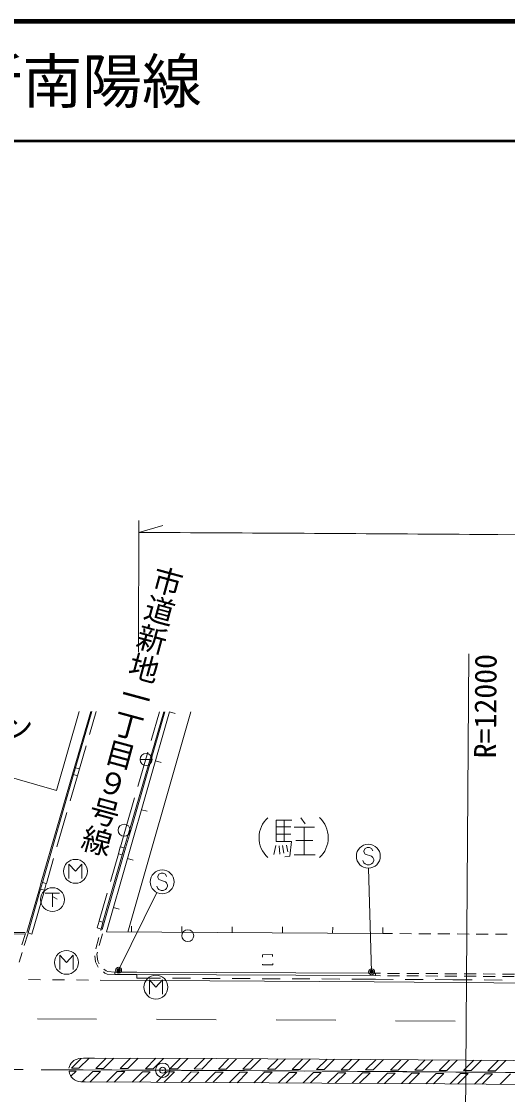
# Model space of a CAD drawing. Units: millimetres, scale not verified. Extents: x 40000 to 680000, y 20000 to 380000.
# Drawn here: x 256658 to 297300, y 290193 to 380000 of the extents above; entities that cross this region are included whole.
import ezdxf
from ezdxf.enums import TextEntityAlignment as Align

# ---------------------------------------------------------------- set-up
doc = ezdxf.new("R2010")
doc.units = ezdxf.units.MM
doc.header["$LTSCALE"] = 1000
doc.header["$PDMODE"] = 32
doc.header["$PDSIZE"] = 500
doc.linetypes.add('CHAIN', pattern=[18.5, 12, -1.5, 3.5, -1.5])
for name, color, linetype, lineweight in [('M-BGD', 7, 'Continuous', 13), ('M-BGD-EXST', 7, 'Continuous', 13), ('M-BMK', 2, 'CHAIN', 13), ('M-BMK-SRVR', 3, 'Continuous', 13), ('M-STR-HTXT', 7, 'Continuous', 13), ('M-STR-STRC', 7, 'Continuous', 13), ('M-TTL', 2, 'Continuous', 140), ('M-TTL-LINE', 7, 'Continuous', 50)]:
    doc.layers.add(name, color=color, linetype=linetype, lineweight=lineweight)
doc.layers.add('M-BMK-HTXT', color=7, linetype='Continuous')
doc.layers.add('M-TTL-TXT', color=7, linetype='Continuous')
doc.styles.add('@ＭＳ ゴシック', font='')
doc.styles.add('ＭＳ ゴシック', font='')
doc.styles.get('@ＭＳ ゴシック').set_extended_font_data('@MS Gothic')
doc.styles.get('ＭＳ ゴシック').set_extended_font_data('MS Gothic')

msp = doc.modelspace()

# ---------------------------------------------------------------- linework, layer by layer
at = {"layer": 'M-BGD'}
for p, q in [((262446, 322255), (260922, 316997)), ((262899, 322253), (262344, 320333)), ((270817, 322215), (265564, 303787)), ((267505, 319821), (268200, 322228)), ((269025, 322224), (269506, 322087)), ((262066, 319372), (261511, 317452)), ((266396, 315978), (267228, 318860)), ((266576, 318233), (267576, 318233)), ((267856, 318129), (268336, 317992)), ((260922, 316997), (258314, 307971)), ((261344, 316874), (260734, 314764)), ((265424, 312609), (266119, 315017)), ((260457, 313803), (259624, 310921)), ((266686, 314034), (267167, 313897)), ((264927, 310928), (265424, 312609)), ((279268, 313167), (277957, 313167)), ((277957, 313167), (277957, 311372)), ((277957, 312593), (279186, 312593)), ((278613, 313167), (278613, 311372)), ((279473, 312560), (281153, 312560)), ((280014, 313347), (280391, 312855)), ((280301, 312560), (280301, 310249)), ((277957, 311987), (279178, 311987)), ((265184, 310223), (265349, 310804)), ((277924, 311036), (277768, 310274)), ((277957, 311372), (279227, 311372)), ((278211, 310995), (278260, 310315)), ((278473, 311036), (278604, 310388)), ((278826, 311077), (278940, 310495)), ((279227, 311372), (279088, 310151)), ((279596, 311446), (281031, 311446)), ((259346, 309960), (258737, 307849)), ((263569, 304598), (265184, 310223)), ((264092, 308013), (264761, 310344)), ((265517, 309940), (265997, 309802)), ((279088, 310151), (278670, 310077)), ((279449, 310249), (281203, 310249)), ((258160, 307400), (257112, 303744)), ((258583, 307279), (257535, 303623)), ((258313, 307970), (258159, 307399)), ((263146, 304720), (263816, 307051)), ((264347, 305845), (264828, 305707)), ((263408, 304018), (263569, 304599)), ((256973, 303627), (255973, 303634)), ((256974, 303747), (255974, 303754)), ((256985, 303678), (256695, 302721)), ((257176, 303620), (256886, 302663)), ((257208, 303717), (257176, 303620)), ((257208, 303717), (257535, 303623)), ((263163, 302675), (263423, 303640)), ((263293, 303924), (263301, 303954)), ((263301, 303954), (263312, 304044)), ((265864, 303786), (265867, 304286)), ((270068, 303763), (270071, 304263)), ((274272, 303740), (274275, 304240)), ((278476, 303717), (278478, 304217)), ((282679, 303694), (282682, 304194)), ((286883, 303671), (286886, 304171)), ((287684, 303666), (286883, 303671)), ((289284, 303656), (288284, 303662)), ((290884, 303646), (289884, 303652)), ((292484, 303636), (291484, 303642)), ((294084, 303626), (293084, 303632)), ((295684, 303616), (294684, 303622)), ((297284, 303606), (296284, 303612)), ((262876, 302379), (263137, 303345)), ((256712, 302089), (256466, 301279)), ((262846, 301300), (262781, 301796)), ((262964, 301938), (263007, 302096)), ((263040, 301363), (262964, 301938)), ((276801, 301896), (277657, 301903)), ((276803, 301694), (276801, 301896)), ((277657, 301903), (277658, 301759)), ((263083, 300860), (262846, 301300)), ((263162, 301137), (263040, 301363)), ((276807, 301051), (276807, 301094)), ((277664, 301058), (276807, 301051)), ((277663, 301159), (277664, 301058)), ((263625, 300362), (263513, 300452)), ((263729, 300535), (263541, 300687)), ((263820, 300279), (263625, 300362)), ((263866, 300477), (263729, 300535)), ((264464, 300245), (263820, 300279)), ((264474, 300444), (263866, 300477)), ((266305, 300443), (264464, 300445)), ((266304, 300243), (266303, 299943)), ((286265, 300342), (266305, 300443)), ((286264, 300142), (286265, 300342)), ((286669, 300140), (286264, 300142)), ((286671, 300340), (286265, 300342)), ((288269, 300130), (287269, 300136)), ((288271, 300330), (287271, 300336)), ((289869, 300120), (288869, 300126)), ((289871, 300320), (288871, 300326)), ((291469, 300110), (290469, 300117)), ((291471, 300310), (290471, 300317)), ((292736, 300103), (292069, 300107)), ((292738, 300303), (292071, 300307)), ((293069, 300100), (292736, 300103)), ((293071, 300300), (292738, 300303)), ((294669, 300089), (293669, 300096)), ((294671, 300289), (293671, 300296)), ((296269, 300077), (295269, 300084)), ((296271, 300277), (295271, 300284)), ((297869, 300065), (296869, 300072)), ((297871, 300265), (296871, 300272)), ((268283, 299933), (266303, 299943)), ((270783, 299920), (269283, 299928)), ((273283, 299908), (271783, 299915)), ((275783, 299895), (274283, 299903)), ((278283, 299882), (276783, 299890)), ((280783, 299870), (279283, 299877)), ((283283, 299857), (281783, 299865)), ((286263, 299842), (284283, 299852)), ((287748, 299833), (286262, 299842)), ((290248, 299818), (288748, 299827)), ((292734, 299803), (291248, 299812)), ((294351, 299791), (292734, 299803)), ((296851, 299772), (295351, 299783))]:
    msp.add_line(p, q, dxfattribs=at)
for points in [[(261489, 322259), (259585, 315643), (243115, 320382)], [(262550, 322254), (261018, 316969), (258410, 307943), (258256, 307373), (257208, 303717)], [(263312, 304044), (263473, 304626), (265088, 310250), (265253, 310831), (265751, 312514), (268553, 322227)], [(286883, 303671), (263762, 303797), (269025, 322224)], [(265349, 310803), (265847, 312486), (268657, 322226)], [(286264, 300142), (266304, 300243), (264464, 300245), (264464, 300445)]]:
    msp.add_lwpolyline(points, dxfattribs=at)
for points in [[(261509, 317453), (261342, 316875), (261018, 316969), (261185, 317546)], [(264759, 310342), (264924, 310924), (265253, 310831), (265088, 310249)], [(258727, 307854), (258574, 307287), (258256, 307373), (258409, 307940)], [(262987, 304134), (263148, 304716), (263473, 304626), (263312, 304044)]]:
    msp.add_lwpolyline(points, close=True, dxfattribs=at)
for centre in [(267076, 318233), (265241, 312315), (270566, 303489)]:
    msp.add_circle(centre, 500, dxfattribs=at)
for centre, radius, start, end in [((278750, 311700), 2228, 131.69789, 228.01917), ((280028, 311692), 2282, 312.86378, 47.4164)]:
    msp.add_arc(centre, radius, start, end, dxfattribs=at)
at = {"layer": 'M-BGD-EXST'}
for p, q in [((260618, 308274), (260618, 309474)), ((260618, 309474), (261168, 308874)), ((261168, 308874), (261718, 309474)), ((261718, 309474), (261718, 308274)), ((258651, 307056), (259851, 307056)), ((259251, 307056), (259251, 305906)), ((259251, 306756), (259651, 306556)), ((259875, 300654), (259875, 301854)), ((259875, 301854), (260425, 301254)), ((260425, 301254), (260975, 301854)), ((260975, 301854), (260975, 300654)), ((267352, 298585), (267352, 299785)), ((267352, 299785), (267902, 299185)), ((267902, 299185), (268452, 299785)), ((268452, 299785), (268452, 298585))]:
    msp.add_line(p, q, dxfattribs=at)
for centre in [(261168, 308874), (259251, 306506), (260425, 301254), (267902, 299185)]:
    msp.add_circle(centre, 1000, dxfattribs=at)
at = {"layer": 'M-BMK'}
for centre, radius, start, end in [((214336, -10707640), 11000000, 89.58605, 90.13421), ((380505, 12291760), 12000000, 269.58605, 270.09319)]:
    msp.add_arc(centre, radius, start, end, dxfattribs=at)
at = {"layer": 'M-BMK-SRVR'}
msp.add_circle((268466, 292227), 600, dxfattribs=at)
msp.add_point((268466, 292227), dxfattribs=at)
at = {"layer": 'M-STR-HTXT'}
for p, q in [((266432, 327237), (266484, 338237)), ((266479, 337237), (268482, 337827)), ((293555, 257074), (294061, 327072)), ((285937, 300462), (285689, 309136)), ((264781, 300599), (267982, 307098))]:
    msp.add_line(p, q, dxfattribs=at)
for centre, radius in [((264781, 300599), 150), ((264781, 300599), 120), ((264781, 300599), 90), ((264781, 300599), 60), ((264781, 300599), 30), ((264781, 300599), 20), ((285937, 300462), 150), ((285937, 300462), 120), ((285937, 300462), 90), ((285937, 300462), 60), ((285937, 300462), 30), ((285937, 300462), 20)]:
    msp.add_circle(centre, radius, dxfattribs=at)
for centre, radius, start, end in [((214336, -10707640), 11045000, 89.58605, 89.72951), ((380505, 12291760), 11955000, 269.58605, 269.9467)]:
    msp.add_arc(centre, radius, start, end, dxfattribs=at)
for p in [(264781, 300599), (285937, 300462)]:
    msp.add_point(p, dxfattribs=at)
at = {"layer": 'M-STR-STRC'}
for p, q in [((285388, 310772), (285297, 310590)), ((285570, 310863), (285388, 310772)), ((285751, 310863), (285570, 310863)), ((285933, 310772), (285751, 310863)), ((286024, 310590), (285933, 310772)), ((285297, 310590), (285297, 310499)), ((285297, 310499), (285388, 310317)), ((285388, 310317), (285933, 310135)), ((285933, 310135), (286024, 310044)), ((286024, 310044), (286115, 309863)), ((286115, 309863), (286115, 309772)), ((285297, 309590), (285206, 309772)), ((285388, 309499), (285297, 309590)), ((285570, 309408), (285388, 309499)), ((285751, 309408), (285570, 309408)), ((285933, 309499), (285751, 309408)), ((286024, 309590), (285933, 309499)), ((286115, 309772), (286024, 309590)), ((268151, 308631), (268060, 308449)), ((268060, 308449), (268060, 308359)), ((268060, 308359), (268151, 308177)), ((268333, 308722), (268151, 308631)), ((268151, 308177), (268696, 307995)), ((268514, 308722), (268333, 308722)), ((268696, 308631), (268514, 308722)), ((268787, 308449), (268696, 308631)), ((268060, 307449), (267969, 307631)), ((268151, 307359), (268060, 307449)), ((268333, 307268), (268151, 307359)), ((268514, 307268), (268333, 307268)), ((268696, 307359), (268514, 307268)), ((268696, 307995), (268787, 307904)), ((268787, 307449), (268696, 307359)), ((268787, 307904), (268878, 307722)), ((268878, 307631), (268787, 307449)), ((268878, 307722), (268878, 307631)), ((257257, 299808), (258257, 299801)), ((259257, 299794), (260257, 299787)), ((261257, 299780), (262257, 299773)), ((262937, 296511), (257991, 296536)), ((272925, 296455), (267940, 296495)), ((282932, 296414), (277947, 296454)), ((292918, 296322), (287936, 296356)), ((261655, 293214), (260834, 292393)), ((261851, 293230), (261458, 293197)), ((262317, 293239), (261467, 292389)), ((262757, 293246), (261851, 293230)), ((263736, 293242), (262873, 292380)), ((264370, 293239), (263506, 292376)), ((265779, 293233), (264912, 292367)), ((266413, 293231), (265545, 292363)), ((267896, 293225), (267030, 292354)), ((268529, 293222), (267660, 292350)), ((269933, 293216), (269062, 292341)), ((270566, 293213), (269693, 292337)), ((271971, 293208), (271098, 292331)), ((272603, 293205), (271731, 292329)), ((274006, 293197), (273137, 292324)), ((274637, 293193), (273769, 292322)), ((276040, 293185), (275175, 292317)), ((276671, 293181), (275808, 292315)), ((278111, 293173), (277239, 292310)), ((278747, 293169), (277876, 292308)), ((280161, 293161), (279290, 292299)), ((280797, 293157), (279925, 292295)), ((282210, 293149), (281336, 292284)), ((282846, 293145), (281971, 292280)), ((284259, 293137), (283383, 292269)), ((284895, 293133), (284018, 292265)), ((286308, 293124), (285429, 292254)), ((286943, 293119), (286064, 292250)), ((287512, 292239), (288382, 293108)), ((288144, 292234), (289014, 293103)), ((289550, 292225), (290419, 293093)), ((290183, 292221), (291051, 293088)), ((291589, 292212), (292456, 293078)), ((292222, 292208), (293088, 293073)), ((293628, 292199), (294493, 293062)), ((294261, 292195), (295125, 293058)), ((295667, 292186), (296530, 293047)), ((296300, 292182), (297162, 293042)), ((260639, 292145), (261218, 292141)), ((261218, 292141), (260794, 291717)), ((261467, 292389), (260834, 292393)), ((262624, 292132), (261745, 291254)), ((263257, 292128), (262370, 291242)), ((262624, 292132), (263257, 292128)), ((263506, 292376), (262873, 292380)), ((264663, 292119), (263778, 291235)), ((265296, 292115), (264412, 291232)), ((264663, 292119), (265296, 292115)), ((265545, 292363), (264912, 292367)), ((266782, 292105), (265907, 291225)), ((267413, 292101), (266539, 291222)), ((266782, 292105), (267413, 292101)), ((267660, 292350), (267030, 292354)), ((268815, 292092), (267943, 291216)), ((269446, 292088), (268575, 291213)), ((268815, 292092), (269446, 292088)), ((269693, 292337), (269062, 292341)), ((270850, 292082), (269979, 291206)), ((271483, 292079), (270611, 291203)), ((270850, 292082), (271483, 292079)), ((271731, 292329), (271098, 292331)), ((272889, 292075), (272015, 291197)), ((273521, 292072), (272647, 291194)), ((272889, 292075), (273521, 292072)), ((273769, 292322), (273137, 292324)), ((274927, 292068), (274052, 291187)), ((275560, 292065), (274684, 291185)), ((274927, 292068), (275560, 292065)), ((275808, 292315), (275175, 292317)), ((276987, 292061), (276096, 291179)), ((277625, 292058), (276733, 291176)), ((276987, 292061), (277625, 292058)), ((277876, 292308), (277239, 292310)), ((279039, 292051), (278149, 291170)), ((279674, 292047), (278786, 291167)), ((279039, 292051), (279674, 292047)), ((279925, 292295), (279290, 292299)), ((281086, 292036), (280201, 291161)), ((281721, 292032), (280839, 291159)), ((281086, 292036), (281721, 292032)), ((281971, 292280), (281336, 292284)), ((283132, 292021), (282253, 291152)), ((283767, 292017), (282889, 291147)), ((283132, 292021), (283767, 292017)), ((284018, 292265), (283383, 292269)), ((285178, 292006), (284301, 291138)), ((285813, 292002), (284936, 291134)), ((285178, 292006), (285813, 292002)), ((286064, 292250), (285429, 292254)), ((286394, 291124), (287263, 291991)), ((287027, 291119), (287895, 291986)), ((287263, 291991), (287895, 291986)), ((288144, 292234), (287512, 292239)), ((288433, 291110), (289301, 291977)), ((289066, 291106), (289934, 291973)), ((289301, 291977), (289934, 291973)), ((290183, 292221), (289550, 292225)), ((290471, 291096), (291340, 291963)), ((291104, 291092), (291973, 291959)), ((291340, 291963), (291973, 291959)), ((292222, 292208), (291589, 292212)), ((292510, 291082), (293379, 291950)), ((293142, 291078), (294012, 291946)), ((293379, 291950), (294012, 291946)), ((294261, 292195), (293628, 292199)), ((294547, 291067), (295418, 291937)), ((295179, 291063), (296051, 291933)), ((295418, 291937), (296051, 291933)), ((296300, 292182), (295667, 292186)), ((296686, 291052), (297552, 291923))]:
    msp.add_line(p, q, dxfattribs=at)
for points in [[(263251, 299767), (286138, 299628), (299500, 299524), (312657, 299438), (325262, 299386)], [(262757, 293246), (272956, 293203), (285843, 293127), (297763, 293038), (305835, 292981), (316289, 292941), (327108, 292992)], [(326631, 291848), (313804, 291940), (301138, 292025), (288553, 292106), (278444, 292181), (270051, 292209), (260562, 292270)], [(330276, 290845), (316049, 290929), (302420, 291009), (292071, 291085), (281782, 291155), (272961, 291192), (261993, 291244), (261609, 291259)]]:
    msp.add_lwpolyline(points, dxfattribs=at)
for centre in [(285660, 310135), (268424, 307995)]:
    msp.add_circle(centre, 1000, dxfattribs=at)
for centre, radius, start, end in [((261581, 292242), 962, 97.38878, 170.89133), ((261638, 292265), 1006, 186.87551, 268.34904)]:
    msp.add_arc(centre, radius, start, end, dxfattribs=at)
at = {"layer": 'M-TTL'}
msp.add_line((680000, 380000), (40000, 380000), dxfattribs=at)
at = {"layer": 'M-TTL-LINE'}
msp.add_line((40000, 370000), (680000, 370000), dxfattribs=at)

# ---------------------------------------------------------------- texts
at = {"layer": 'M-BMK-HTXT', "style": '@ＭＳ ゴシック'}
msp.add_text('市道新地一丁目９号線', height=1833, rotation=254.769, dxfattribs=at).set_placement((267765, 334732), align=Align.BOTTOM_LEFT)
at = {"layer": 'M-BMK-HTXT', "style": 'ＭＳ ゴシック'}
msp.add_text('ローソン', height=1833, dxfattribs=at).set_placement((252633, 319422), align=Align.BOTTOM_CENTER)
at = {"layer": 'M-STR-HTXT', "style": 'ＭＳ ゴシック'}
msp.add_text('R=12000', height=1833, rotation=89.586, dxfattribs=at).set_placement((294561, 327068), align=Align.TOP_RIGHT)
at = {"layer": 'M-TTL-TXT', "style": 'ＭＳ ゴシック'}
msp.add_text('一般県道\u3000下松新南陽線', height=3666, dxfattribs=at).set_placement((216734, 375000), align=Align.MIDDLE_LEFT)

doc.saveas('drawing.dxf')
